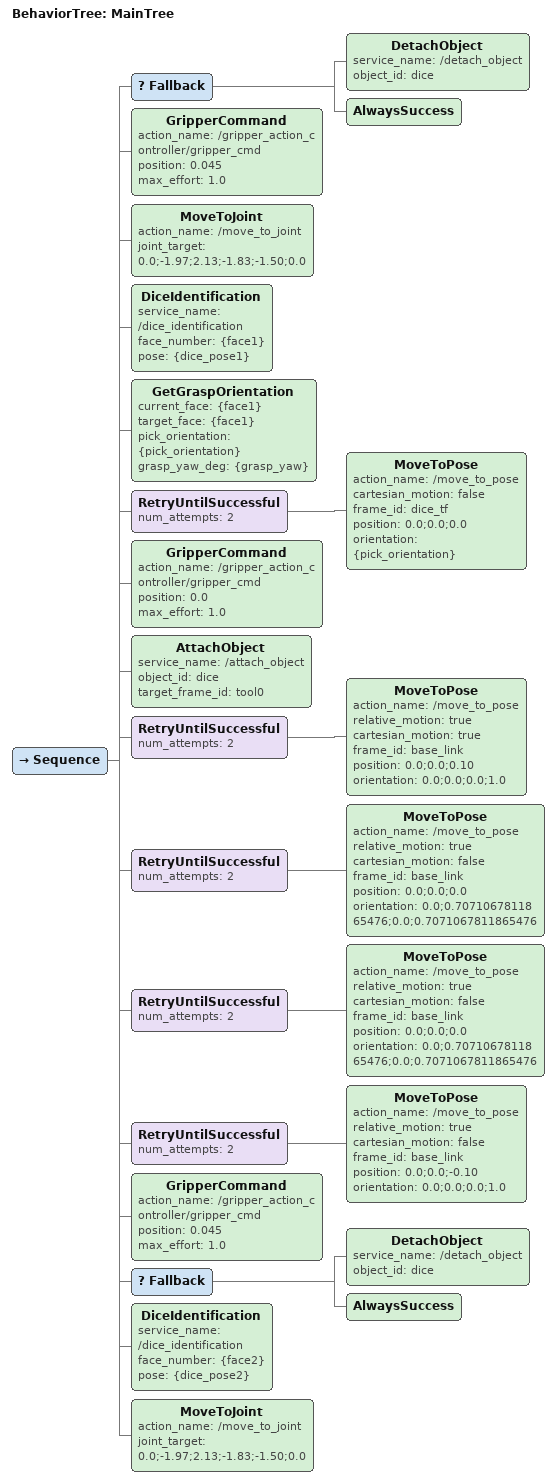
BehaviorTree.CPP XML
<root BTCPP_format="4" main_tree_to_execute="MainTree">
    <BehaviorTree ID="MainTree">
        <Sequence>
            <Fallback>
                <DetachObject service_name="/detach_object" object_id="dice"/>
                <AlwaysSuccess/>
            </Fallback>
            <GripperCommand action_name="/gripper_action_controller/gripper_cmd" position="0.045" max_effort="1.0"/>
            <MoveToJoint action_name="/move_to_joint" joint_target="0.0;-1.97;2.13;-1.83;-1.50;0.0"/>
            <DiceIdentification service_name="/dice_identification" face_number="{face1}" pose="{dice_pose1}"/>
            <GetGraspOrientation current_face="{face1}" target_face="{face1}" pick_orientation="{pick_orientation}" grasp_yaw_deg="{grasp_yaw}"/>
            <RetryUntilSuccessful num_attempts="2">
                <MoveToPose action_name="/move_to_pose" cartesian_motion="false" frame_id="dice_tf" position="0.0;0.0;0.0" orientation="{pick_orientation}"/>
            </RetryUntilSuccessful>
            <GripperCommand action_name="/gripper_action_controller/gripper_cmd" position="0.0" max_effort="1.0"/>
            <AttachObject service_name="/attach_object" object_id="dice" target_frame_id="tool0"/>
            <RetryUntilSuccessful num_attempts="2">
                <MoveToPose action_name="/move_to_pose" relative_motion="true" cartesian_motion="true" frame_id="base_link" position="0.0;0.0;0.10" orientation="0.0;0.0;0.0;1.0"/>
            </RetryUntilSuccessful>
            <RetryUntilSuccessful num_attempts="2">
                <MoveToPose action_name="/move_to_pose" relative_motion="true" cartesian_motion="false" frame_id="base_link" position="0.0;0.0;0.0" orientation="0.0;0.7071067811865476;0.0;0.7071067811865476"/>
            </RetryUntilSuccessful>
            <RetryUntilSuccessful num_attempts="2">
                <MoveToPose action_name="/move_to_pose" relative_motion="true" cartesian_motion="false" frame_id="base_link" position="0.0;0.0;0.0" orientation="0.0;0.7071067811865476;0.0;0.7071067811865476"/>
            </RetryUntilSuccessful>
            <RetryUntilSuccessful num_attempts="2">
                <MoveToPose action_name="/move_to_pose" relative_motion="true" cartesian_motion="false" frame_id="base_link" position="0.0;0.0;-0.10" orientation="0.0;0.0;0.0;1.0"/>
            </RetryUntilSuccessful>
            <GripperCommand action_name="/gripper_action_controller/gripper_cmd" position="0.045" max_effort="1.0"/>
            <Fallback>
                <DetachObject service_name="/detach_object" object_id="dice"/>
                <AlwaysSuccess/>
            </Fallback>
            <!-- Re-identify: should now be face1's opposite, reliably (not
                 ambiguous), proving the flip worked and the resulting
                 face is camera-readable. -->
            <DiceIdentification service_name="/dice_identification" face_number="{face2}" pose="{dice_pose2}"/>
            <MoveToJoint action_name="/move_to_joint" joint_target="0.0;-1.97;2.13;-1.83;-1.50;0.0"/>
        </Sequence>
    </BehaviorTree>
</root>
